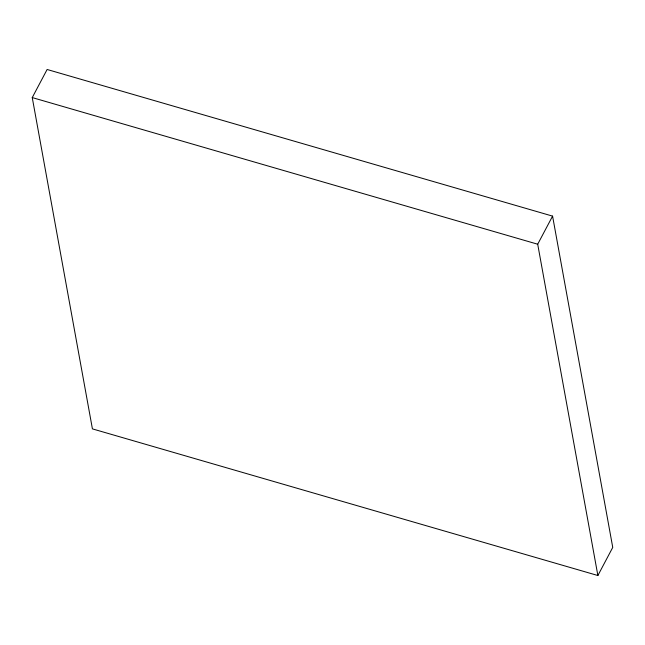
<?xml version="1.0" encoding="UTF-8"?>
<svg xmlns="http://www.w3.org/2000/svg" width="645" height="645" viewBox="0 0 645 645"><rect width="100%" height="100%" fill="white"/><g stroke="black" fill="none" stroke-linecap="round" stroke-linejoin="round"><path stroke-width="0.97" d="M32.25 97.58L47.125 69.483L552.58 216.123L612.75 547.42L597.875 575.517L92.42 428.877L32.25 97.58L537.704 244.221L597.875 575.517M537.704 244.221L552.58 216.123"/></g></svg>
